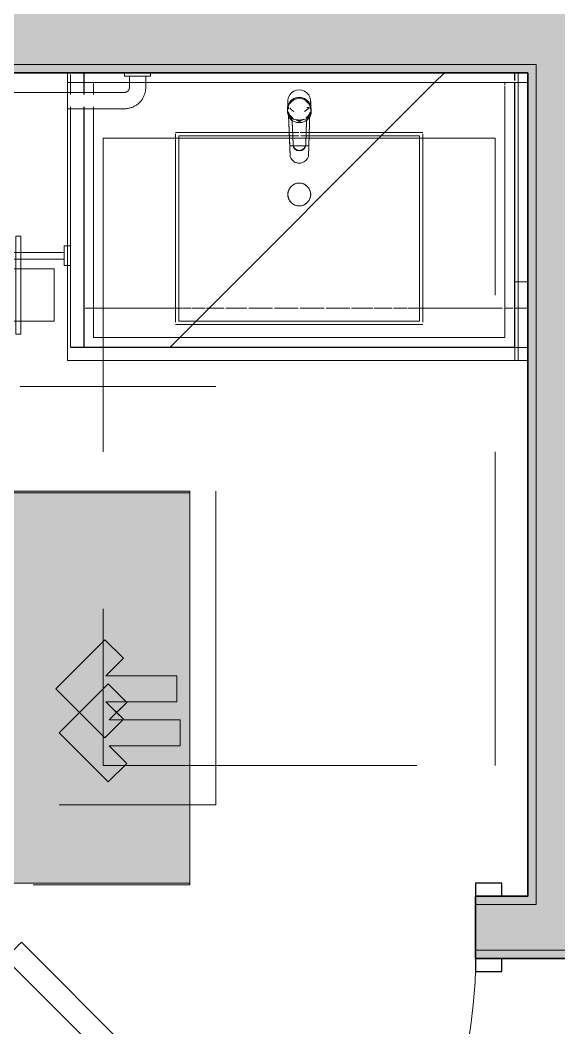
# Model space of a CAD drawing. Header units: inches. Extents: x 6 to 8416, y -388 to 6104.
# Drawn here: x 5638 to 5679.3, y 1085.6 to 1162.7 of the extents above; entities that cross this region are included whole.
import ezdxf

# ---------------------------------------------------------------- set-up
doc = ezdxf.new("R2010")
doc.units = ezdxf.units.IN
doc.header["$MEASUREMENT"] = 0
for name, pattern in [('Dash 1_16_', [48, 24, -24]), ('Hidden 1_16_', [36, 24, -12]), ('Hidden 3_16_', [13.5, 9, -4.5])]:
    doc.linetypes.add(name, pattern=pattern)
for name, color, linetype, lineweight in [('A-DOOR', 31, 'Continuous', 18), ('A-DOOR-FRAM', 31, 'Continuous', 25), ('A-GENM', 13, 'Continuous', 18), ('A-WALL', 113, 'Continuous', 25), ('A-WALL-PATT', 111, 'Continuous', 35), ('I-WALL', 2, 'Continuous', 25), ('P-SANR-FIXT', 6, 'Continuous', 18), ('Q-CASE', 31, 'Continuous', 18), ('Q-SPCQ', 91, 'Continuous', 18)]:
    doc.layers.add(name, color=color, linetype=linetype, lineweight=lineweight)
pattern_1 = [(225, (1534.363, 1158.686), (16.97056, -16.97056), [])]

# ---------------------------------------------------------------- blocks, each defined once
blk = doc.blocks.new('PL BA Toilet-Unit-Two Piece-ICC ADA-AM - ICC Type B_ Side Approach_ Swing Up Bar-V839-LEVEL 3 - PLAN Copy 1 Copy 1')
at = {"layer": 'A-GENM', "linetype": 'Hidden 1_16_', "lineweight": 9}
for p, q in [((33, -24), (48, -24)), ((48, -56), (48, -24)), ((39.75, -46.75), (36, -50.5)), ((37.562, -48.938), (39.578, -46.922)), ((41.164, -48.164), (39.75, -46.75)), ((39.75, -46.75), (41.125, -48.125)), ((39.828, -49.5), (41.164, -48.164)), ((41.164, -48.164), (40.391, -48.938)), ((36, -50.5), (37.562, -48.938)), ((40.391, -48.938), (39.828, -49.5)), ((45.25, -49.5), (39.828, -49.5)), ((39.828, -49.5), (40.875, -49.5)), ((40.875, -49.5), (45.25, -49.5)), ((45.25, -51.5), (45.25, -49.5)), ((45.25, -49.5), (45.25, -51.5)), ((36, -50.5), (39.75, -54.25)), ((39.75, -54.25), (36, -50.5)), ((41.164, -52.836), (39.828, -51.5)), ((39.828, -51.5), (45.25, -51.5)), ((45.25, -51.5), (39.828, -51.5)), ((39.828, -51.5), (41.164, -52.836)), ((39.75, -54.25), (41.164, -52.836)), ((41.164, -52.836), (39.75, -54.25)), ((0, -56), (48, -56))]:
    blk.add_line(p, q, dxfattribs=at)
blk = doc.blocks.new('GM Clearance-Rect-AM - 30_ x 48_  - A117 2017 Existing _ Type B _ A117 2009 _ CBC-V840-LEVEL 3 - PLAN Copy 1 Copy 1')
at = {"layer": 'A-GENM', "linetype": 'Hidden 1_16_', "lineweight": 9, "transparency": 33554560}
h = blk.add_hatch(color=256, dxfattribs=at)
h.paths.add_polyline_path([(15, 48), (-15, 48), (-15, 3.871), (-11.23, 3.852), (-5.877, 3.521), (-0.039, 2.722), (5.525, 1.493), (10.113, 0.219), (11.003, 0), (15, 0), (15, 4.398), (13.5, 4.398), (13.5, 4.831), (13.813, 4.831), (13.813, 28.398), (13.5, 28.398), (13.5, 28.831), (15, 28.831), (15, 33.875)])
h.paths.add_polyline_path([(15, 28.398), (14.188, 28.398), (14.188, 6.217), (15, 6.217), (15, 21.45)])
h.paths.add_polyline_path([(15, 4.831), (15, 5.783), (14.188, 5.783), (14.188, 4.831)])
h.paths.add_polyline_path([(7.35, 0), (2.217, 1.272), (-3.424, 2.235), (-9.061, 2.769), (-15, 2.824), (-15, 0), (6.955, 0)])
at = {"layer": 'A-GENM', "linetype": 'Hidden 1_16_', "lineweight": 9}
for p, q in [((15, 48), (-15, 48)), ((-15, 48), (-15, 3.871)), ((15, 48), (-15, 48)), ((-15, 48), (-15, 3.871)), ((-15, 3.871), (-15, 48)), ((-15, 48), (15, 48)), ((15, 33.875), (15, 48)), ((15, 33.875), (15, 48)), ((15, 48), (15, 33.875))]:
    blk.add_line(p, q, dxfattribs=at)
blk = doc.blocks.new('GM BA Vanity-Single - Lav Cab _ Apron-ICC ADA-AM - 33_ Sink Cab_End Panel - Forward-V841-LEVEL 3 - PLAN Copy 1 Copy 1')
at = {"layer": 'A-GENM'}
for p, q in [((0.75, 22), (0, 22)), ((0, 22), (0, 16)), ((0, 16), (0, 22)), ((0, 22), (0.75, 22)), ((0.75, 22), (0, 22)), ((0, 22), (0, 16)), ((0, 16), (0, 22)), ((0, 22), (0.75, 22)), ((0.75, 16), (0.75, 22)), ((0.75, 22), (0.75, 16)), ((1, 22), (0.75, 22)), ((0.75, 22), (1, 22)), ((35.25, 22), (1, 22)), ((1, 22), (35.25, 22)), ((35.25, 0.75), (35.25, 22)), ((35.25, 22), (35.25, 2.601)), ((8.281, 4.813), (8.281, 19)), ((8.281, 19), (26.719, 19)), ((26.719, 19), (8.281, 19)), ((8.281, 19), (8.281, 4.813)), ((26.719, 19), (26.719, 4.813)), ((26.719, 4.813), (26.719, 19)), ((0, 16), (0, 0)), ((0, 0.75), (0, 16)), ((0, 16), (0, 0.75)), ((0, 0.75), (0, 16)), ((0.75, 0), (0.75, 16)), ((0.75, 16), (0.75, 0.75)), ((16.746, 4.813), (8.281, 4.813)), ((8.281, 4.813), (16.746, 4.813)), ((16.975, 4.813), (16.746, 4.813)), ((16.746, 4.813), (16.975, 4.813)), ((17.386, 4.813), (16.975, 4.813)), ((16.975, 4.813), (17.386, 4.813)), ((17.999, 4.813), (17.531, 4.813)), ((17.531, 4.813), (17.999, 4.813)), ((18.254, 4.813), (17.999, 4.813)), ((17.999, 4.813), (18.254, 4.813)), ((26.719, 4.813), (18.254, 4.813)), ((18.254, 4.813), (26.719, 4.813)), ((35.25, 1.66), (35.25, 0.75)), ((0, 0), (0, 0.75)), ((35.25, 0.75), (0, 0.75)), ((0, 0.75), (0, 0)), ((0, 0), (0, 0.75)), ((0, 0.75), (0.75, 0.75)), ((0, 0.75), (0, 0)), ((0, 0), (0, 0.75)), ((0, 0), (0.75, 0)), ((0.75, 0), (0, 0)), ((0, 0), (35.25, 0)), ((0.75, 0), (0, 0)), ((0, 0), (0.75, 0)), ((0.75, 0), (0, 0)), ((0.75, 0.75), (0.75, 0)), ((0.75, 0.75), (35.25, 0.75)), ((35.25, 0), (0.75, 0)), ((0.75, 0), (35.25, 0)), ((35.25, 0), (0.75, 0)), ((35.25, 0), (35.25, 0.75)), ((35.25, 0.75), (35.25, 0)), ((35.25, 0), (35.25, 0.75)), ((35.25, 0.75), (35.25, 0))]:
    blk.add_line(p, q, dxfattribs=at)
blk = doc.blocks.new('GM Outlet Zone-AM - GM Outlet Zone-AM-V843-LEVEL 3 - PLAN Copy 1 Copy 1')
at = {"layer": 'A-GENM', "lineweight": 9}
h = blk.add_hatch(dxfattribs=at)
h.set_pattern_fill('FP_65', color=256, style=0, pattern_type=2)
h.set_pattern_definition([(315, (-1139.686, 1549.625), (33.9411, 33.9411), [])])
h.paths.add_polyline_path([(-3, 0), (3, 0), (3, 1), (-3, 1)])
at = {"layer": 'A-GENM', "linetype": 'Dash 1_16_', "lineweight": 9}
for p, q in [((-3, 1), (3, 1)), ((3, 1), (-3, 1)), ((-3, 0.75), (-3, 1)), ((-3, 1), (-3, 0)), ((3, 1), (3, 0.75)), ((3, 1), (3, 0)), ((-3, 0), (-3, 0.75)), ((-3, 0), (3, 0)), ((3, 0), (-3, 0)), ((3, 0.75), (3, 0))]:
    blk.add_line(p, q, dxfattribs=at)
blk = doc.blocks.new('z Nested-Clearance-Shower-AM - Tub_Shower - ICC Type B - Option A_ Forward-V497-LEVEL 3 - PLAN Copy 1 Copy 1')
at = {"layer": 'A-GENM', "linetype": 'Hidden 1_16_', "lineweight": 9}
for p, q in [((30, 48), (0, 48)), ((0, 48), (0, 0)), ((30, 0), (30, 48)), ((16, 47), (14, 47)), ((14, 47), (14, 41.578)), ((14, 41.578), (14, 47)), ((14, 47), (16, 47)), ((16, 41.578), (16, 47)), ((16, 47), (16, 43.125)), ((12.664, 42.914), (11.25, 41.5)), ((11.25, 41.5), (12.664, 42.914)), ((14, 41.578), (12.664, 42.914)), ((12.664, 42.914), (14, 41.578)), ((16, 43.125), (16, 41.578)), ((17.336, 42.914), (16, 41.578)), ((16.813, 42.391), (17.336, 42.914)), ((18.75, 41.5), (17.336, 42.914)), ((17.375, 42.875), (18.75, 41.5)), ((16, 41.578), (16.813, 42.391)), ((11.25, 41.5), (15, 37.75)), ((15, 37.75), (11.25, 41.5)), ((15, 37.75), (18.75, 41.5)), ((18.75, 41.5), (16.813, 39.563)), ((16.813, 39.563), (15, 37.75))]:
    blk.add_line(p, q, dxfattribs=at)
blk = doc.blocks.new('z Nested-Toilet Grab Bars - z Nested-Toilet Grab Bars-V846-LEVEL 3 - PLAN Copy 1 Copy 1')
at = {"layer": 'A-GENM', "linetype": 'Dash 1_16_', "lineweight": 9}
for p, q in [((-36.625, 2.75), (-41, 2.75)), ((-7, 2.75), (-36.625, 2.75)), ((-42.625, 1.125), (-42.625, 0.75)), ((-41.375, 0.75), (-41.375, 1.125)), ((-41, 1.5), (-36.625, 1.5)), ((-36.625, 1.5), (-7, 1.5)), ((-43, 0.25), (-43, 0)), ((-42.901, 0.25), (-43, 0.25)), ((-42.901, 0.25), (-43, 0.25)), ((-42.623, 0.25), (-42.901, 0.25)), ((-42.623, 0.25), (-42.901, 0.25)), ((-42.625, 0.75), (-42.625, 0.25)), ((-42.625, 0.25), (-42.563, 0.25)), ((-42.625, 0.25), (-42.563, 0.25)), ((-42.223, 0.25), (-42.623, 0.25)), ((-42.223, 0.25), (-42.623, 0.25)), ((-42.563, 0.25), (-42.39, 0.25)), ((-42.563, 0.25), (-42.39, 0.25)), ((-42.39, 0.25), (-42.139, 0.25)), ((-42.39, 0.25), (-42.139, 0.25)), ((-41.777, 0.25), (-42.223, 0.25)), ((-41.777, 0.25), (-42.223, 0.25)), ((-42.139, 0.25), (-41.861, 0.25)), ((-42.139, 0.25), (-41.861, 0.25)), ((-41.861, 0.25), (-41.61, 0.25)), ((-41.861, 0.25), (-41.61, 0.25)), ((-41.377, 0.25), (-41.777, 0.25)), ((-41.377, 0.25), (-41.777, 0.25)), ((-41.61, 0.25), (-41.437, 0.25)), ((-41.61, 0.25), (-41.437, 0.25)), ((-41.437, 0.25), (-41.375, 0.25)), ((-41.437, 0.25), (-41.375, 0.25)), ((-41.099, 0.25), (-41.377, 0.25)), ((-41.099, 0.25), (-41.377, 0.25)), ((-41.375, 0.25), (-41.375, 0.75)), ((-41, 0.25), (-41.099, 0.25)), ((-41, 0.25), (-41.099, 0.25)), ((-41, 0), (-41, 0.25)), ((-43, 0), (-42.901, 0)), ((-43, 0), (-42.901, 0)), ((-42.901, 0), (-42.223, 0)), ((-42.901, 0), (-42.623, 0)), ((-42.623, 0), (-42.223, 0)), ((-42.223, 0), (-41.099, 0)), ((-42.223, 0), (-41.777, 0)), ((-41.777, 0), (-41.377, 0)), ((-41.377, 0), (-41.099, 0)), ((-41.099, 0), (-41, 0)), ((-41.099, 0), (-41, 0))]:
    blk.add_line(p, q, dxfattribs=at)
at = {"layer": 'A-GENM', "linetype": 'Dash 1_16_', "lineweight": 9, "flags": 128}
for points in [[(-41, 2.75), (-41.065, 2.749), (-41.13, 2.745), (-41.195, 2.738), (-41.259, 2.729), (-41.323, 2.718), (-41.386, 2.703), (-41.449, 2.687), (-41.511, 2.668), (-41.572, 2.646), (-41.633, 2.622), (-41.692, 2.595), (-41.75, 2.566), (-41.807, 2.535), (-41.863, 2.502), (-41.918, 2.466), (-41.97, 2.428), (-42.022, 2.389), (-42.072, 2.347), (-42.119, 2.303), (-42.166, 2.257), (-42.21, 2.21), (-42.252, 2.16), (-42.293, 2.109), (-42.331, 2.057), (-42.367, 2.003), (-42.401, 1.948), (-42.433, 1.891), (-42.463, 1.833), (-42.49, 1.774), (-42.515, 1.714), (-42.537, 1.653), (-42.557, 1.591), (-42.574, 1.528), (-42.589, 1.465), (-42.601, 1.401), (-42.611, 1.337), (-42.618, 1.272), (-42.623, 1.208), (-42.625, 1.143), (-42.625, 1.125)], [(-41.375, 1.125), (-41.375, 1.14), (-41.374, 1.155), (-41.372, 1.17), (-41.37, 1.185), (-41.368, 1.2), (-41.364, 1.214), (-41.36, 1.229), (-41.356, 1.243), (-41.351, 1.257), (-41.345, 1.271), (-41.339, 1.285), (-41.333, 1.298), (-41.325, 1.311), (-41.318, 1.324), (-41.31, 1.337), (-41.301, 1.349), (-41.292, 1.361), (-41.282, 1.372), (-41.272, 1.383), (-41.261, 1.394), (-41.25, 1.404), (-41.239, 1.414), (-41.227, 1.423), (-41.215, 1.432), (-41.203, 1.441), (-41.19, 1.448), (-41.177, 1.456), (-41.163, 1.463), (-41.15, 1.469), (-41.136, 1.475), (-41.122, 1.48), (-41.108, 1.484), (-41.093, 1.488), (-41.078, 1.492), (-41.064, 1.495), (-41.049, 1.497), (-41.034, 1.498), (-41.019, 1.5), (-41.004, 1.5), (-41, 1.5)]]:
    blk.add_lwpolyline(points, dxfattribs=at)
blk = doc.blocks.new('Unit-Single-Flush-ICC ADA-AM - 36_ x 84_-NR _U-BA _ BATH_-V499-LEVEL 3 - PLAN Copy 1 Copy 1')
at = {"layer": 'A-DOOR'}
for p, q in [((-8.693, 26.593), (-7.456, 27.831)), ((18, 2.375), (-7.456, 27.831)), ((16.763, 1.138), (-8.693, 26.593)), ((16.763, 1.138), (18, 2.375))]:
    blk.add_line(p, q, dxfattribs=at)
at = {"layer": 'A-DOOR', "lineweight": 9}
blk.add_arc((18, 2.375), 36, 135, 180, dxfattribs=at)
at = {"layer": 'A-DOOR-FRAM'}
for p, q in [((-18, 3.375), (-20, 3.375)), ((-20, 3.375), (-20, 2.375)), ((-18, 2.375), (-18, 3.375)), ((20, 3.375), (18, 3.375)), ((18, 3.375), (18, 2.375)), ((20, 2.375), (20, 3.375)), ((-20, 2.375), (-18, 2.375)), ((18, 2.375), (20, 2.375)), ((-18, -2.375), (-20, -2.375)), ((-20, -2.375), (-20, -3.375)), ((-18, -3.375), (-18, -2.375)), ((20, -2.375), (18, -2.375)), ((18, -2.375), (18, -3.375)), ((20, -3.375), (20, -2.375)), ((-20, -3.375), (-18, -3.375)), ((18, -3.375), (20, -3.375))]:
    blk.add_line(p, q, dxfattribs=at)
at = {"layer": 'A-DOOR-FRAM', "lineweight": 18}
for p, q in [((-18, 3.375), (-20, 3.375)), ((-20, 3.375), (-20, 2.375)), ((-18, 3.375), (-18, 2.375)), ((20, 3.375), (18, 3.375)), ((18, 3.375), (18, 2.375)), ((20, 3.375), (20, 2.375)), ((-20, 2.375), (-18, 2.375)), ((18, 2.375), (20, 2.375)), ((-20, -3.375), (-20, -2.375)), ((-18, -2.375), (-20, -2.375)), ((-18, -3.375), (-18, -2.375)), ((18, -3.375), (18, -2.375)), ((20, -2.375), (18, -2.375)), ((20, -3.375), (20, -2.375)), ((-20, -3.375), (-18, -3.375)), ((18, -3.375), (20, -3.375))]:
    blk.add_line(p, q, dxfattribs=at)
blk = doc.blocks.new('z Nested-Lav Basin-Rectangular - Rectangular-V673-LEVEL 3 - PLAN Copy 1 Copy 1')
at = {"layer": 'P-SANR-FIXT', "lineweight": 9}
for p, q in [((-9.469, 7.301), (9.469, 7.301)), ((-9.231, 7.301), (-9.469, 7.301)), ((-9.469, 7.141), (-9.469, -7.282)), ((-8.531, 7.301), (-9.231, 7.301)), ((-9.219, -7.137), (-9.219, 7.051)), ((-9.219, 7.051), (9.219, 7.051)), ((-9.219, 7.051), (-8.988, 7.051)), ((-8.988, 7.051), (-8.306, 7.051)), ((-7.403, 7.301), (-8.531, 7.301)), ((-8.306, 7.051), (-7.208, 7.051)), ((-5.904, 7.301), (-7.403, 7.301)), ((-7.208, 7.051), (-5.748, 7.051)), ((-4.108, 7.301), (-5.904, 7.301)), ((-5.748, 7.051), (-4, 7.051)), ((-2.107, 7.301), (-4.108, 7.301)), ((-4, 7.051), (-2.051, 7.051)), ((0, 7.301), (-2.107, 7.301)), ((-2.051, 7.051), (0, 7.051)), ((2.107, 7.301), (0, 7.301)), ((0, 7.051), (2.051, 7.051)), ((2.051, 7.051), (4, 7.051)), ((4.108, 7.301), (2.107, 7.301)), ((4, 7.051), (5.748, 7.051)), ((5.904, 7.301), (4.108, 7.301)), ((5.748, 7.051), (7.208, 7.051)), ((7.403, 7.301), (5.904, 7.301)), ((7.208, 7.051), (8.306, 7.051)), ((8.531, 7.301), (7.403, 7.301)), ((8.306, 7.051), (8.988, 7.051)), ((9.231, 7.301), (8.531, 7.301)), ((8.988, 7.051), (9.219, 7.051)), ((9.219, 7.051), (9.219, -7.137)), ((9.469, 7.301), (9.231, 7.301)), ((9.469, -7.278), (9.469, 7.139)), ((-9.469, -7.387), (-9.231, -7.387)), ((-0.764, -7.387), (-9.469, -7.387)), ((-9.231, -7.387), (-8.531, -7.387)), ((-0.754, -7.137), (-9.219, -7.137)), ((-8.988, -7.137), (-9.219, -7.137)), ((-8.306, -7.137), (-8.988, -7.137)), ((-8.531, -7.387), (-7.403, -7.387)), ((-7.208, -7.137), (-8.306, -7.137)), ((-7.403, -7.387), (-5.904, -7.387)), ((-5.748, -7.137), (-7.208, -7.137)), ((-5.904, -7.387), (-4.108, -7.387)), ((-4, -7.137), (-5.748, -7.137)), ((-4.108, -7.387), (-2.107, -7.387)), ((-2.051, -7.137), (-4, -7.137)), ((-2.107, -7.387), (-0.768, -7.387)), ((-0.759, -7.137), (-2.051, -7.137)), ((-0.768, -7.387), (-0.537, -7.387)), ((-0.534, -7.387), (-0.764, -7.387)), ((-0.528, -7.137), (-0.759, -7.137)), ((-0.525, -7.137), (-0.754, -7.137)), ((-0.537, -7.387), (-0.073, -7.387)), ((-0.073, -7.387), (-0.534, -7.387)), ((-0.114, -7.137), (-0.528, -7.137)), ((-0.114, -7.137), (-0.525, -7.137)), ((0.499, -7.137), (0.031, -7.137)), ((0.501, -7.137), (0.031, -7.137)), ((0.032, -7.387), (0.51, -7.387)), ((0.508, -7.387), (0.032, -7.387)), ((0.754, -7.137), (0.499, -7.137)), ((0.759, -7.137), (0.501, -7.137)), ((0.764, -7.387), (0.508, -7.387)), ((0.51, -7.387), (0.768, -7.387)), ((9.219, -7.137), (0.754, -7.137)), ((2.051, -7.137), (0.759, -7.137)), ((9.469, -7.387), (0.764, -7.387)), ((0.768, -7.387), (2.107, -7.387)), ((4, -7.137), (2.051, -7.137)), ((2.107, -7.387), (4.108, -7.387)), ((5.748, -7.137), (4, -7.137)), ((4.108, -7.387), (5.904, -7.387)), ((7.208, -7.137), (5.748, -7.137)), ((5.904, -7.387), (7.403, -7.387)), ((8.306, -7.137), (7.208, -7.137)), ((7.403, -7.387), (8.531, -7.387)), ((8.988, -7.137), (8.306, -7.137)), ((8.531, -7.387), (9.231, -7.387)), ((9.219, -7.137), (8.988, -7.137)), ((9.231, -7.387), (9.469, -7.387))]:
    blk.add_line(p, q, dxfattribs=at)
at = {"layer": 'P-SANR-FIXT'}
blk.add_circle((0, -2.637), 0.875, dxfattribs=at)
at = {"layer": 'P-SANR-FIXT', "lineweight": 9}
for points in [[(-0.875, -2.637), (-0.875, -2.535), (-0.839, -2.331), (-0.684, -2.062), (-0.447, -1.863), (-0.155, -1.757), (0.155, -1.757), (0.447, -1.863), (0.684, -2.063), (0.839, -2.331), (0.875, -2.535), (0.875, -2.637)], [(-0.67, -2.074), (-0.736, -2.152), (-0.787, -2.242), (-0.822, -2.337)], [(-0.438, -1.879), (-0.526, -1.93), (-0.605, -1.996), (-0.67, -2.074)], [(-0.152, -1.775), (-0.252, -1.793), (-0.349, -1.828), (-0.438, -1.879)], [(0.152, -1.775), (0.052, -1.757), (-0.052, -1.757), (-0.152, -1.775)], [(0.438, -1.879), (0.349, -1.828), (0.252, -1.793), (0.152, -1.775)], [(0.67, -2.074), (0.605, -1.996), (0.526, -1.93), (0.438, -1.879)], [(0.822, -2.337), (0.787, -2.242), (0.736, -2.152), (0.67, -2.074)], [(-0.822, -2.337), (-0.857, -2.433), (-0.875, -2.535), (-0.875, -2.637)], [(-0.875, -2.637), (-0.875, -2.738), (-0.857, -2.84), (-0.822, -2.936)], [(0.875, -2.637), (0.875, -2.738), (0.839, -2.942), (0.684, -3.21), (0.447, -3.41), (0.155, -3.516), (-0.155, -3.516), (-0.447, -3.41), (-0.684, -3.211), (-0.839, -2.942), (-0.875, -2.738), (-0.875, -2.637)], [(-0.822, -2.936), (-0.787, -3.032), (-0.736, -3.121), (-0.67, -3.199)], [(0.67, -3.199), (0.736, -3.121), (0.787, -3.031), (0.822, -2.936)], [(0.875, -2.637), (0.875, -2.535), (0.857, -2.433), (0.822, -2.337)], [(0.822, -2.936), (0.857, -2.84), (0.875, -2.738), (0.875, -2.637)], [(-0.67, -3.199), (-0.605, -3.277), (-0.526, -3.343), (-0.438, -3.394)], [(-0.438, -3.394), (-0.349, -3.445), (-0.252, -3.481), (-0.152, -3.498)], [(-0.152, -3.498), (-0.052, -3.516), (0.052, -3.516), (0.152, -3.498)], [(0.152, -3.498), (0.252, -3.481), (0.349, -3.445), (0.438, -3.394)], [(0.438, -3.394), (0.526, -3.343), (0.605, -3.277), (0.67, -3.199)]]:
    blk.add_open_spline(points, degree=3, dxfattribs=at)
blk = doc.blocks.new('z Nested-Faucet-BA-Sngl Handle - Faucet-V664-LEVEL 3 - PLAN Copy 1 Copy 1')
at = {"layer": 'P-SANR-FIXT'}
for p, q in [((-0.697, 2.584), (-0.82, -0.808)), ((-0.727, 1.767), (-0.697, 2.584)), ((0.812, -0.587), (0.697, 2.591)), ((0.697, 2.591), (0.727, 1.767)), ((-0.82, -0.808), (-0.727, 1.767)), ((0.727, 1.767), (-0.727, 1.767)), ((-0.5, 1.664), (-0.567, -0.126)), ((-0.567, -0.085), (-0.502, 1.664)), ((0.538, -0.119), (0.476, 1.663)), ((0.477, 1.663), (0.538, -0.078)), ((0.727, 1.767), (0.812, -0.587)), ((-0.567, -0.126), (-0.567, -0.085)), ((-0.118, -0.019), (-0.118, -0.06)), ((0.118, -0.019), (-0.118, -0.019)), ((0.118, -0.019), (-0.118, -0.019)), ((0.118, -0.06), (0.118, -0.019)), ((0.538, -0.119), (0.538, -0.078)), ((0.608, -0.267), (0.608, -0.226)), ((-0.913, -0.806), (-0.913, -0.847)), ((-0.904, -0.911), (-0.904, -1.059)), ((-0.901, -0.993), (-0.904, -1.059)), ((-0.904, -1.059), (-0.892, -1.197)), ((-0.878, -1.072), (-0.878, -1.628)), ((-0.837, -1.058), (-0.837, -1.146)), ((-0.829, -1.058), (-0.837, -1.058)), ((-0.837, -1.058), (-0.829, -1.058)), ((-0.837, -1.146), (-0.837, -1.3)), ((-0.57, -1.146), (-0.772, -1.146)), ((-0.582, -0.966), (-0.723, -1.126)), ((-0.408, -0.845), (-0.582, -0.966)), ((0.582, -0.966), (0.408, -0.845)), ((0.723, -1.126), (0.582, -0.966)), ((0.835, -1.214), (0.828, -1.029)), ((0.832, -1.146), (0.836, -1.232)), ((0.85, -1.232), (0.836, -1.232)), ((0.836, -1.232), (0.85, -1.232)), ((0.85, -1.3), (0.85, -1.232)), ((0.85, -1.232), (0.85, -1.3)), ((0.878, -1.628), (0.878, -1.072)), ((0.89, -0.966), (0.89, -0.926)), ((0.892, -1.197), (0.904, -1.059)), ((0.904, -1.059), (0.901, -0.993)), ((0.904, -1.059), (0.904, -0.911)), ((-0.73, -1.571), (-0.586, -1.721))]:
    blk.add_line(p, q, dxfattribs=at)
at = {"layer": 'P-SANR-FIXT', "flags": 128}
for points in [[(0.697, 2.591), (0.62, 2.76), (0.503, 2.903), (0.353, 3.013), (0.181, 3.081), (-0.003, 3.103), (-0.187, 3.079), (-0.358, 3.009), (-0.506, 2.898), (-0.622, 2.753), (-0.697, 2.584)], [(-0.53, 2.874), (-0.401, 2.982), (-0.251, 3.059), (-0.087, 3.098), (0.081, 3.099), (0.246, 3.061), (0.397, 2.987), (0.527, 2.879)], [(-0.697, 2.584), (-0.63, 2.738), (-0.53, 2.874)], [(0.527, 2.879), (0.628, 2.745), (0.697, 2.591)], [(0, -1.844), (-0.217, -1.816), (-0.421, -1.736), (-0.601, -1.607), (-0.745, -1.438), (-0.846, -1.238), (-0.898, -1.019), (-0.897, -0.793), (-0.843, -0.574), (-0.74, -0.375)], [(-0.74, -0.375), (-0.375, -0.243), (0, -0.193)], [(0, -0.193), (0.38, -0.244), (0.74, -0.375)], [(0.74, -0.375), (0.843, -0.574), (0.897, -0.793), (0.898, -1.019), (0.846, -1.238), (0.745, -1.438), (0.601, -1.607), (0.421, -1.736), (0.217, -1.816), (0, -1.844)], [(-0.892, -1.197), (-0.834, -1.393), (-0.73, -1.571)], [(-0.83, -1.338), (-0.872, -1.522), (-0.872, -1.735), (-0.821, -1.942), (-0.723, -2.131), (-0.582, -2.291), (-0.408, -2.412), (-0.21, -2.488), (0, -2.513)], [(0, -1.929), (0.211, -1.905), (0.41, -1.834), (0.586, -1.721), (0.73, -1.571), (0.834, -1.393), (0.892, -1.197)], [(0, -2.513), (0.21, -2.488), (0.408, -2.412), (0.582, -2.291), (0.723, -2.131), (0.821, -1.942), (0.872, -1.735), (0.872, -1.522), (0.83, -1.338)], [(-0.586, -1.721), (-0.41, -1.834), (-0.211, -1.905), (0, -1.929)]]:
    blk.add_lwpolyline(points, dxfattribs=at)
at = {"layer": 'P-SANR-FIXT'}
for centre, major_axis, ratio, start_param, end_param in [((-0.012, 1.687), (0.488, 0), 0.981627, 0.034194, 3.105026), ((-0.012, 1.647), (0.488, 0), 0.981627, 0.034194, 3.105026), ((0, -0.89), (0.904, 0), 0.992546, 1.570796, 2.050618), ((0, -0.89), (0.904, 0), 0.992546, 1.090975, 1.570796), ((0.254, -0.806), (1.168, 0), 0.981627, 3.104199, 3.319048), ((-0.322, -0.785), (0.591, 0), 0.981627, 2.568497, 3.104199), ((-0.322, -0.826), (0.591, 0), 0.981627, 2.568497, 3.104199), ((0, -1.061), (0.904, 0), 0.992546, 2.567292, 3.065539), ((0.566, -1.388), (1.648, 0), 0.981627, 2.4228, 2.568497), ((0.566, -1.348), (1.648, 0), 0.981627, 2.495649, 2.568497), ((0, -1.072), (0.878, 0), 0.992546, 2.207473, 2.732128), ((0, -1.072), (0.878, 0), 0.992546, 2.207473, 2.732128), ((0.566, -1.348), (1.648, 0), 0.981627, 2.4228, 2.495649), ((0, -1.061), (0.904, 0), 0.992546, 2.222877, 2.532851), ((0, -0.89), (0.904, 0), 0.992546, 2.103114, 2.530439), ((-1.05, 0.04), (0.5, 0), 0.981627, 5.564393, 6.024593), ((-1.05, 0), (0.5, 0), 0.981627, 5.564393, 5.880213), ((-1.05, 0), (0.5, 0), 0.981627, 5.880213, 6.024593), ((0, -1.072), (0.878, 0), 0.992546, 1.580388, 1.97866), ((0, -1.072), (0.878, 0), 0.992546, 1.580388, 1.97866), ((0, -1.061), (-0.904, 0), 0.992546, 4.712389, 4.982668), ((0, -1.061), (0.904, 0), 0.992546, 1.297215, 1.570796), ((0, -1.072), (0.878, 0), 0.992546, 1.261267, 1.561205), ((0, -1.072), (0.878, 0), 0.992546, 1.261267, 1.561205), ((0, -1.061), (0.904, 0), 0.992546, 0.574301, 1.072549), ((0, -0.89), (0.904, 0), 0.992546, 0.611154, 1.048209), ((0, -1.072), (0.878, 0), 0.992546, 0.314159, 0.942478), ((0, -1.072), (0.878, 0), 0.992546, 0.314159, 0.942478), ((1.193, 0.131), (0.689, 0), 0.981627, 3.457004, 3.698846), ((1.193, 0.091), (0.689, 0), 0.981627, 3.457004, 3.574523), ((1.193, 0.091), (0.689, 0), 0.981627, 3.574523, 3.698846), ((0.057, -0.818), (0.817, 0), 0.981627, 0.28636, 0.830651), ((0.057, -0.859), (0.817, 0), 0.981627, 0.28636, 0.830651), ((0, -1.061), (0.904, 0), 0.992546, 0.29608, 0.522446), ((-0.314, -0.926), (1.204, 0), 0.981627, 0.122173, 0.28636), ((-0.314, -0.966), (1.204, 0), 0.981627, 6.241172, 6.569545), ((0.254, -0.847), (1.168, 0), 0.981627, 3.104199, 3.617494), ((0, -1.072), (0.878, 0), 0.992546, 3.455752, 4.712389), ((0, -1.072), (0.878, 0), 0.992546, 3.455752, 4.712389), ((0.006, -0.973), (0.888, 0), 0.981627, 3.617494, 5.349276), ((0.006, -0.932), (0.888, 0), 0.981627, 3.864891, 4.112289), ((0, -1.072), (0.878, 0), 0.992546, 4.712389, 5.969026), ((0, -1.072), (-0.878, 0), 0.992546, 1.570796, 2.827433), ((0.011, -0.98), (0.879, 0), 0.981627, 5.349276, 6.241172), ((0.011, -0.939), (0.879, 0), 0.981627, 5.349276, 5.57225), ((0.011, -0.939), (0.879, 0), 0.981627, 5.57225, 5.795224), ((0, -1.072), (0.878, 0), 0.992546, 6.116775, 6.335526), ((-0.314, -0.926), (1.204, 0), 0.981627, 0, 0.122173), ((-0.314, -0.926), (-1.204, 0), 0.981627, 3.099579, 3.141593)]:
    blk.add_ellipse(centre, major_axis=major_axis, ratio=ratio, start_param=start_param, end_param=end_param, dxfattribs=at)
for points, knots in [([(0, -0.038), (-0.018, -0.038), (-0.044, -0.039), (-0.075, -0.044), (-0.096, -0.049), (-0.114, -0.055), (-0.118, -0.058), (-0.118, -0.06)], [0, 0, 0, 0, 0.285714, 0.428571, 0.571429, 0.785714, 1, 1, 1, 1]), ([(-0.118, -0.06), (-0.118, -0.062), (-0.112, -0.065), (-0.093, -0.066), (-0.071, -0.067), (-0.04, -0.067), (-0.013, -0.067), (0, -0.067)], [0, 0, 0, 0, 0.285714, 0.428571, 0.571429, 0.785714, 1, 1, 1, 1]), ([(0.118, -0.06), (0.118, -0.058), (0.11, -0.053), (0.079, -0.044), (0.04, -0.039), (0.014, -0.038), (0, -0.038)], [0, 0, 0, 0, 0.285714, 0.571429, 0.785714, 1, 1, 1, 1]), ([(0, -0.067), (0.018, -0.067), (0.044, -0.067), (0.074, -0.067), (0.096, -0.066), (0.114, -0.064), (0.118, -0.062), (0.118, -0.06)], [0, 0, 0, 0, 0.285714, 0.428571, 0.571429, 0.785714, 1, 1, 1, 1])]:
    blk.add_open_spline(points, degree=3, knots=knots, dxfattribs=at)
blk = doc.blocks.new('z Nested-Clearance-Plumbing-AM - Clearance-V313-LEVEL 3 - PLAN Copy 1 Copy 1')
at = {"layer": 'A-GENM', "linetype": 'Hidden 1_16_', "lineweight": 9}
for p, q in [((15, 48), (-15, 48)), ((-15, 48), (-15, 0)), ((15, 0), (15, 48)), ((-15, 0), (-0.748, 0)), ((-0.748, 0), (-0.518, 0)), ((-0.518, 0), (0.492, 0)), ((0.492, 0), (0.748, 0)), ((0.748, 0), (15, 0))]:
    blk.add_line(p, q, dxfattribs=at)
blk = doc.blocks.new('CW BA Var LW - Double Doors _ Apron - AM - W x H x 21_ D - 5 1_2_ Apron-V1354-LEVEL 3 - PLAN Copy 1 Copy 1')
at = {"layer": 'Q-CASE', "lineweight": 9}
h = blk.add_hatch(dxfattribs=at)
h.set_pattern_fill('FP_122', color=256, style=0, pattern_type=2)
h.set_pattern_definition(pattern_1)
h.paths.add_polyline_path([(-6.981, 21), (-14.262, 21), (-14.262, 0), (18.738, 0), (18.738, 21), (-6.356, 21)])
h.paths.add_polyline_path([(-13.451, 20.25), (17.988, 20.25), (17.988, 0.75), (-13.512, 0.75), (-13.512, 20.25)])
h = blk.add_hatch(dxfattribs=at)
h.set_pattern_fill('FP_122', color=256, style=0, pattern_type=2)
h.set_pattern_definition(pattern_1)
h.paths.add_polyline_path([(-10.432, 20.25), (-13.512, 20.25), (-13.451, 0.75), (17.988, 0.75), (17.988, 20.25), (-8.231, 20.25)])
for p, q in [((-14.262, 16), (-14.262, 21)), ((-14.262, 21), (-14.262, 16)), ((-14.262, 21), (18.738, 21)), ((-14.262, 21), (18.738, 21)), ((-14.262, 21), (18.738, 21)), ((18.738, 2.688), (18.738, 21)), ((18.738, 21), (18.738, 2.601)), ((-13.512, 1.017), (-13.512, 20.25)), ((-13.512, 20.25), (17.988, 20.25)), ((17.988, 20.25), (-13.512, 20.25)), ((-13.512, 20.25), (-13.512, 1.017)), ((17.988, 20.25), (17.988, 2.601)), ((17.988, 2.688), (17.988, 20.25)), ((-14.262, 16), (-14.262, 18)), ((-14.262, 18), (-14.262, 16)), ((-14.151, 18), (-13.512, 18)), ((-14.151, 18), (-13.512, 18)), ((-13.335, 18), (-7.209, 18)), ((-13.335, 18), (-7.209, 18)), ((-7.209, 18), (-6.981, 18)), ((-7.209, 18), (-6.981, 18)), ((-6.965, 18), (-6.75, 18)), ((-6.965, 18), (-6.75, 18)), ((-6.702, 18), (-6.068, 18)), ((-6.702, 18), (-6.068, 18)), ((-5.991, 18), (-4.97, 18)), ((-5.991, 18), (-4.97, 18)), ((-4.867, 18), (-3.51, 18)), ((-4.867, 18), (-3.51, 18)), ((-3.387, 18), (-1.762, 18)), ((-3.387, 18), (-1.762, 18)), ((-1.625, 18), (0.186, 18)), ((-1.625, 18), (0.186, 18)), ((0.338, 18), (2.164, 18)), ((0.338, 18), (2.164, 18)), ((2.311, 18), (4.138, 18)), ((2.311, 18), (4.138, 18)), ((4.289, 18), (6.1, 18)), ((4.289, 18), (6.1, 18)), ((6.238, 18), (7.862, 18)), ((6.238, 18), (7.862, 18)), ((7.986, 18), (9.342, 18)), ((7.986, 18), (9.342, 18)), ((9.445, 18), (10.466, 18)), ((9.445, 18), (10.466, 18)), ((10.544, 18), (11.177, 18)), ((10.544, 18), (11.177, 18)), ((11.225, 18), (11.44, 18)), ((11.225, 18), (11.44, 18)), ((11.456, 18), (11.685, 18)), ((11.456, 18), (11.685, 18)), ((11.685, 18), (17.988, 18)), ((11.685, 18), (17.988, 18)), ((18.002, 18), (18.627, 18)), ((18.002, 18), (18.627, 18)), ((18.738, 2.688), (18.738, 18)), ((18.738, 18), (18.738, 2.688)), ((-14.262, 0.75), (-14.262, 16)), ((-14.262, 16), (-14.262, 0.75)), ((-14.262, 0.75), (-14.262, 16)), ((-14.262, 16), (-14.262, 0.75)), ((17.988, 1.655), (17.988, 0.75)), ((17.988, 0.75), (17.988, 1.568)), ((18.738, 1.657), (18.738, 0.75)), ((18.738, 0.75), (18.738, 1.57)), ((18.738, 0.75), (18.738, 1.57)), ((18.738, 1.57), (18.738, 0.75)), ((-13.512, 0.75), (-13.512, 0.941)), ((-13.512, 0.941), (-13.512, 0.75)), ((-14.262, 0), (-14.262, 0.581)), ((-14.262, 0.581), (-14.262, 0)), ((-14.262, 0), (-14.262, 0.581)), ((-14.262, 0.581), (-14.262, 0)), ((18.738, 0), (-14.262, 0)), ((-14.262, 0), (18.738, 0)), ((17.988, 0.75), (-13.512, 0.75)), ((-13.512, 0.75), (17.988, 0.75)), ((18.738, 0), (18.738, 0.705)), ((18.738, 0.705), (18.738, 0)), ((18.738, 0), (18.738, 0.705)), ((18.738, 0.705), (18.738, 0)), ((18.738, 0), (-14.262, 0)), ((-14.262, 0), (18.738, 0))]:
    blk.add_line(p, q, dxfattribs=at)
at = {"layer": 'Q-CASE', "lineweight": 25}
for p, q in [((18.738, 21), (-14.262, 21)), ((-14.262, 21), (-14.262, 16)), ((18.738, 2.601), (18.738, 21)), ((-14.262, 16), (-14.262, 0.75)), ((18.738, 0.75), (18.738, 1.657)), ((-14.262, 0.581), (-14.262, 0)), ((-14.262, 0), (18.738, 0)), ((18.738, 0), (18.738, 0.705))]:
    blk.add_line(p, q, dxfattribs=at)
at = {"layer": 'Q-CASE', "linetype": 'Hidden 3_16_', "lineweight": 9}
for p, q in [((-14.262, 16), (-14.262, 21)), ((-14.262, 21), (-14.262, 18)), ((-14.262, 21), (18.738, 21)), ((-14.262, 21), (18.738, 21)), ((18.738, 18), (18.738, 21)), ((18.738, 21), (18.738, 2.688)), ((-13.512, 1.017), (-13.512, 20.25)), ((-13.512, 20.25), (17.988, 20.25)), ((17.988, 20.25), (-13.512, 20.25)), ((-13.512, 20.25), (-13.512, 1.017)), ((17.988, 20.25), (17.988, 2.688)), ((17.988, 2.688), (17.988, 20.25)), ((-14.262, 18), (-14.262, 16)), ((-14.151, 18), (-13.512, 18)), ((-14.151, 18), (-13.512, 18)), ((-13.335, 18), (-7.209, 18)), ((-13.335, 18), (-7.209, 18)), ((-7.209, 18), (-6.981, 18)), ((-7.209, 18), (-6.981, 18)), ((-6.965, 18), (-6.75, 18)), ((-6.965, 18), (-6.75, 18)), ((-6.702, 18), (-6.068, 18)), ((-6.702, 18), (-6.068, 18)), ((-5.991, 18), (-4.97, 18)), ((-5.991, 18), (-4.97, 18)), ((-4.867, 18), (-3.51, 18)), ((-4.867, 18), (-3.51, 18)), ((-3.387, 18), (-1.762, 18)), ((-3.387, 18), (-1.762, 18)), ((-1.625, 18), (0.186, 18)), ((-1.625, 18), (0.186, 18)), ((0.338, 18), (2.164, 18)), ((0.338, 18), (2.164, 18)), ((2.311, 18), (4.138, 18)), ((2.311, 18), (4.138, 18)), ((4.289, 18), (6.1, 18)), ((4.289, 18), (6.1, 18)), ((6.238, 18), (7.862, 18)), ((6.238, 18), (7.862, 18)), ((7.986, 18), (9.342, 18)), ((7.986, 18), (9.342, 18)), ((9.445, 18), (10.466, 18)), ((9.445, 18), (10.466, 18)), ((10.544, 18), (11.177, 18)), ((10.544, 18), (11.177, 18)), ((11.225, 18), (11.44, 18)), ((11.225, 18), (11.44, 18)), ((11.456, 18), (11.685, 18)), ((11.456, 18), (11.685, 18)), ((11.685, 18), (17.988, 18)), ((11.685, 18), (17.988, 18)), ((18.002, 18), (18.627, 18)), ((18.002, 18), (18.627, 18)), ((18.738, 2.688), (18.738, 18)), ((-14.262, 0.75), (-14.262, 16)), ((-14.262, 16), (-14.262, 0.75)), ((17.988, 1.568), (17.988, 0.75)), ((17.988, 0.75), (17.988, 1.568)), ((18.738, 0.75), (18.738, 1.57)), ((18.738, 1.57), (18.738, 0.75)), ((-13.512, 0.75), (-13.512, 0.941)), ((-13.512, 0.941), (-13.512, 0.75)), ((-14.262, 0), (-14.262, 0.581)), ((-14.262, 0.581), (-14.262, 0)), ((17.988, 0.75), (-13.512, 0.75)), ((-13.512, 0.75), (17.988, 0.75)), ((18.738, 0), (18.738, 0.705)), ((18.738, 0.705), (18.738, 0)), ((18.738, 0), (-14.262, 0)), ((-14.262, 0), (18.738, 0))]:
    blk.add_line(p, q, dxfattribs=at)
blk = doc.blocks.new('CW Var Filler - Toe Kick - AM - W x H x 21_ D-5699612-LEVEL 3 - PLAN Copy 1 Copy 1')
at = {"layer": 'Q-CASE', "lineweight": 9}
for p, q in [((18.488, 21.004), (19.238, 21.004)), ((18.488, 21.004), (19.238, 21.004)), ((19.238, 21.004), (19.488, 21.004)), ((19.238, 21.004), (19.488, 21.004)), ((18.488, 18.004), (19.238, 18.004)), ((19.238, 18.004), (19.488, 18.004))]:
    blk.add_line(p, q, dxfattribs=at)
blk = doc.blocks.new('CW Var Filler - AM - W x H x 21_ D-V1321-LEVEL 3 - PLAN Copy 1 Copy 1')
at = {"layer": 'Q-CASE', "lineweight": 9}
for p, q in [((18.488, 21.004), (19.488, 21.004)), ((18.488, 21.004), (19.488, 21.004)), ((18.488, 2.601), (18.488, 21)), ((18.488, 21), (18.488, 18)), ((18.488, 21), (19.488, 21)), ((18.488, 21), (19.488, 21)), ((19.488, 21), (19.488, 2.688)), ((19.488, 21), (19.488, 2.601)), ((18.488, 18), (18.488, 2.688)), ((18.488, 0.75), (18.488, 1.657)), ((18.488, 1.57), (18.488, 0.75)), ((19.488, 1.659), (19.488, 0.75)), ((19.488, 1.572), (19.488, 0.75)), ((18.488, 0), (18.488, 0.705)), ((18.488, 0.705), (18.488, 0)), ((19.488, 0), (18.488, 0)), ((18.488, 0), (19.488, 0)), ((19.488, 0.75), (19.488, 0.141)), ((19.488, 0.75), (19.488, 0.141))]:
    blk.add_line(p, q, dxfattribs=at)
blk = doc.blocks.new('SE BA Toilet Paper Holder-AM - 6_ W x 4 1_2_ D_ 19_ AFF-V1273-LEVEL 3 - PLAN Copy 1 Copy 1')
at = {"layer": 'Q-SPCQ'}
for p, q in [((-1, 6.75), (-5, 6.75)), ((-5, 6.75), (-5, 1.25)), ((-5, 6.75), (-5, 4.712)), ((-1, 4.712), (-1, 6.75)), ((-1, 1.25), (-1, 6.75)), ((-5, 4.187), (-6, 4.187)), ((-6, 4.187), (-6, 4)), ((-6, 4.162), (-6, 4)), ((-6, 4), (-6, 3.838)), ((-6, 4), (-6, 3.812)), ((-5, 4.154), (-5, 4.594)), ((-5, 3.406), (-5, 4.594)), ((-1, 4.187), (-5, 4.187)), ((-5, 4), (-5, 4.154)), ((-5, 3.846), (-5, 4)), ((-1, 4.594), (-1, 3.406)), ((-1, 4.594), (-1, 4.154)), ((0.25, 4.187), (-1, 4.187)), ((-1, 4.154), (-1, 4)), ((-1, 4), (-1, 3.846)), ((-0.25, 4.5), (-0.25, 0.5)), ((-0.25, 4.5), (0, 4.5)), ((-0.217, 4.5), (0, 4.5)), ((0, 4.5), (0.217, 4.5)), ((0, 4.5), (0.25, 4.5)), ((0.25, 0.5), (0.25, 4.5)), ((1.5, 4.187), (0.25, 4.187)), ((1.5, 4), (1.5, 4.187)), ((1.5, 3.812), (1.5, 4)), ((-6, 3.812), (-5, 3.812)), ((-5, 3.406), (-5, 3.846)), ((-5, 3.812), (-1, 3.812)), ((-5, 3.288), (-5, 1.25)), ((-1, 3.846), (-1, 3.406)), ((-1, 3.812), (0.25, 3.812)), ((-1, 1.25), (-1, 3.288)), ((0.25, 3.812), (1.5, 3.812)), ((-5, 1.25), (-1, 1.25)), ((-0.75, 0.5), (-0.75, 0.25)), ((0, 0.5), (-0.75, 0.5)), ((-0.75, 0.25), (-0.75, 0)), ((0, 0.5), (-0.25, 0.5)), ((0, 0.5), (-0.236, 0.5)), ((0, 0.5), (-0.217, 0.5)), ((0.217, 0.5), (0, 0.5)), ((0.25, 0.5), (0, 0.5)), ((0.236, 0.5), (0, 0.5)), ((0.75, 0.5), (0, 0.5)), ((0.75, 0.25), (0.75, 0.5)), ((0.75, 0), (0.75, 0.25)), ((-0.53, 0), (-0.75, 0)), ((-0.53, 0), (-0.75, 0)), ((0, 0), (-0.53, 0)), ((0, 0), (-0.53, 0)), ((0.53, 0), (0, 0)), ((0.53, 0), (0, 0)), ((0.75, 0), (0.53, 0)), ((0.75, 0), (0.53, 0))]:
    blk.add_line(p, q, dxfattribs=at)

msp = doc.modelspace()

# ---------------------------------------------------------------- hatches: boundary and pattern name
at = {"layer": 'A-WALL-PATT', "transparency": 33554560}
h = msp.add_hatch(color=10, dxfattribs=at)
h.paths.add_polyline_path([(5677.54033733, 1095.68577679), (5677.54033733, 1159.31077679), (5676.91533733, 1159.31077679), (5676.91533733, 1095.68577679)])
h.paths.add_polyline_path([(5677.54033733, 1164.81077679), (5677.54033733, 1229.68577679), (5676.91533733, 1229.68577679), (5676.91533733, 1164.81077679)])
msp.add_hatch(color=10, dxfattribs=at).paths.add_polyline_path([(5604.41533733, 1158.68577679), (5676.91533733, 1158.68577679), (5676.91533733, 1159.31077679), (5604.41533733, 1159.31077679)])
at = {"layer": 'A-WALL-PATT', "lineweight": 25, "transparency": 33554560}
h = msp.add_hatch(color=10, dxfattribs=at)
h.paths.add_polyline_path([(5705.66533733, 1095.06077679), (5705.66533733, 1095.68577679), (5681.04033733, 1095.68577679), (5681.04033733, 1095.06077679), (5691.97553685, 1095.06077679)])
h.paths.add_polyline_path([(5677.54033733, 1095.06077679), (5677.54033733, 1095.68577679), (5672.91533733, 1095.68577679), (5672.91533733, 1095.06077679)])
h.paths.add_polyline_path([(5607.61928685, 1095.06077679), (5636.91533733, 1095.06077679), (5636.91533733, 1095.68577679), (5571.66533733, 1095.68577679), (5571.66533733, 1095.06077679), (5590.74803685, 1095.06077679)])
at = {"layer": 'A-WALL-PATT', "transparency": 33554560}
h = msp.add_hatch(color=10, dxfattribs=at)
h.paths.add_polyline_path([(5709.79033733, 1090.93577679), (5709.79033733, 1091.56077679), (5672.91533733, 1091.56077679), (5672.91533733, 1090.93577679), (5705.66533733, 1090.93577679)])
h.paths.add_polyline_path([(5590.74803685, 1090.93577679), (5636.91533733, 1090.93577679), (5636.91533733, 1091.56077679), (5571.04033733, 1091.56077679), (5571.04033733, 1090.93577679), (5573.87678685, 1090.93577679)])
at = {"layer": 'I-WALL', "transparency": 33554560}
for points in [[(5681.04033733, 1095.06077679), (5681.04033733, 1230.31077679), (5677.54033733, 1230.31077679), (5677.54033733, 1095.06077679)], [(5604.41533733, 1159.31077679), (5677.54033733, 1159.31077679), (5677.54033733, 1164.81077679), (5604.41533733, 1164.81077679)]]:
    msp.add_hatch(color=10, dxfattribs=at).paths.add_polyline_path(points)
h = msp.add_hatch(color=10, dxfattribs=at)
h.paths.add_polyline_path([(5691.97553685, 1091.56077679), (5706.29033733, 1091.56077679), (5706.29033733, 1095.06077679), (5672.91533733, 1095.06077679), (5672.91533733, 1091.56077679)])
h.paths.add_polyline_path([(5573.87678685, 1091.56077679), (5636.91533733, 1091.56077679), (5636.91533733, 1095.06077679), (5571.04033733, 1095.06077679), (5571.04033733, 1091.56077679), (5571.66533733, 1091.56077679)])

# ---------------------------------------------------------------- linework, layer by layer
at = {"layer": 'A-WALL', "lineweight": 9}
for p, q in [((5604.41533733, 1159.31077679), (5677.54033733, 1159.31077679)), ((5677.54033733, 1159.31077679), (5677.54033733, 1095.06077679)), ((5672.91533733, 1095.06077679), (5677.54033733, 1095.06077679)), ((5672.91533733, 1091.56077679), (5709.79033733, 1091.56077679))]:
    msp.add_line(p, q, dxfattribs=at)
at = {"layer": 'I-WALL', "lineweight": 35}
for p, q in [((5605.04033733, 1158.68577679), (5676.91533733, 1158.68577679)), ((5676.91533733, 1158.68577679), (5676.91533733, 1095.68577679)), ((5676.91533733, 1095.68577679), (5672.91533733, 1095.68577679)), ((5672.91533733, 1095.68577679), (5672.91533733, 1090.93577679)), ((5672.91533733, 1090.93577679), (5710.41533733, 1090.93577679))]:
    msp.add_line(p, q, dxfattribs=at)

# ---------------------------------------------------------------- block references
at = {"layer": 'A-DOOR', "rotation": 180}
msp.add_blockref('Unit-Single-Flush-ICC ADA-AM - 36_ x 84_-NR _U-BA _ BATH_-V499-LEVEL 3 - PLAN Copy 1 Copy 1', (5654.91533733, 1093.31077679), dxfattribs=at)
at = {"layer": 'A-GENM', "linetype": 'Dash 1_16_', "lineweight": 9}
for name, p, rotation in [('z Nested-Toilet Grab Bars - z Nested-Toilet Grab Bars-V846-LEVEL 3 - PLAN Copy 1 Copy 1', (5605.04033733, 1158.68577679), 180), ('GM Outlet Zone-AM - GM Outlet Zone-AM-V843-LEVEL 3 - PLAN Copy 1 Copy 1', (5676.91533733, 1139.68577679), 89.99999999999895)]:
    msp.add_blockref(name, p, dxfattribs=dict(at, rotation=rotation))
at = {"layer": 'A-GENM', "rotation": 180}
msp.add_blockref('GM BA Vanity-Single - Lav Cab _ Apron-ICC ADA-AM - 33_ Sink Cab_End Panel - Forward-V841-LEVEL 3 - PLAN Copy 1 Copy 1', (5676.91533733, 1158.68577679), dxfattribs=at)
at = {"layer": 'A-GENM', "linetype": 'Hidden 1_16_', "lineweight": 9}
for name, p, rotation in [('z Nested-Clearance-Plumbing-AM - Clearance-V313-LEVEL 3 - PLAN Copy 1 Copy 1', (5659.41533733, 1153.68577679), 180), ('GM Clearance-Rect-AM - 30_ x 48_  - A117 2017 Existing _ Type B _ A117 2009 _ CBC-V840-LEVEL 3 - PLAN Copy 1 Copy 1', (5603.04033733, 1111.68577679), 269.9999999999986), ('z Nested-Clearance-Shower-AM - Tub_Shower - ICC Type B - Option A_ Forward-V497-LEVEL 3 - PLAN Copy 1 Copy 1', (5603.04033733, 1126.56077679), 269.999999999999)]:
    msp.add_blockref(name, p, dxfattribs=dict(at, rotation=rotation))
at = {"layer": 'P-SANR-FIXT'}
msp.add_blockref('PL BA Toilet-Unit-Two Piece-ICC ADA-AM - ICC Type B_ Side Approach_ Swing Up Bar-V839-LEVEL 3 - PLAN Copy 1 Copy 1', (5605.04033733, 1158.68577679), dxfattribs=at)
at = {"layer": 'P-SANR-FIXT', "rotation": 180}
for name, p in [('z Nested-Faucet-BA-Sngl Handle - Faucet-V664-LEVEL 3 - PLAN Copy 1 Copy 1', (5659.41533733, 1154.87327679)), ('z Nested-Lav Basin-Rectangular - Rectangular-V673-LEVEL 3 - PLAN Copy 1 Copy 1', (5659.41533733, 1146.73670391))]:
    msp.add_blockref(name, p, dxfattribs=at)
at = {"layer": 'Q-CASE', "rotation": 180}
for name, p in [('CW Var Filler - AM - W x H x 21_ D-V1321-LEVEL 3 - PLAN Copy 1 Copy 1', (5661.40304225, 1158.68577679)), ('CW BA Var LW - Double Doors _ Apron - AM - W x H x 21_ D - 5 1_2_ Apron-V1354-LEVEL 3 - PLAN Copy 1 Copy 1', (5661.65304225, 1158.68577679)), ('CW Var Filler - Toe Kick - AM - W x H x 21_ D-5699612-LEVEL 3 - PLAN Copy 1 Copy 1', (5695.40304225, 1158.68577679))]:
    msp.add_blockref(name, p, dxfattribs=at)
at = {"layer": 'Q-SPCQ', "rotation": 89.99999999999898}
msp.add_blockref('SE BA Toilet Paper Holder-AM - 6_ W x 4 1_2_ D_ 19_ AFF-V1273-LEVEL 3 - PLAN Copy 1 Copy 1', (5641.91533733, 1144.68577679), dxfattribs=at)

doc.saveas('drawing.dxf')
